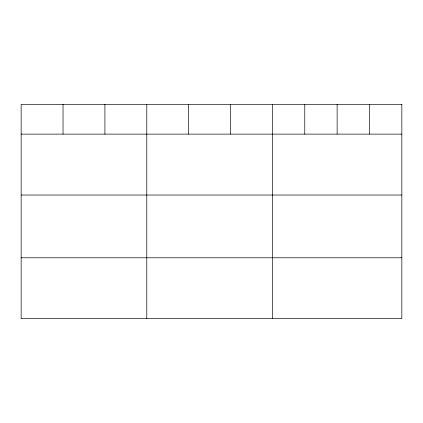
<?xml version="1.0" encoding="UTF-8"?>
<svg xmlns="http://www.w3.org/2000/svg" width="423" height="423" viewBox="0 0 423 423"><rect width="100%" height="100%" fill="white"/><g stroke="black" fill="none" stroke-linecap="round" stroke-linejoin="round"><path stroke-width="0.63" d="M21.15 134.123L401.85 134.123M21.15 195.029L401.85 195.029M21.15 257.781L401.85 257.781M369.49 104.312L369.49 134.123M337.131 104.312L337.131 134.123M304.772 104.312L304.772 134.123M272.412 104.312L272.412 318.688M230.535 104.312L230.535 134.123M188.658 104.312L188.658 134.123M146.781 104.312L146.781 318.688M104.904 104.312L104.904 134.123M63.027 104.312L63.027 134.123M401.85 104.312L21.15 104.312L21.15 318.688L401.85 318.688L401.85 104.312"/></g></svg>
